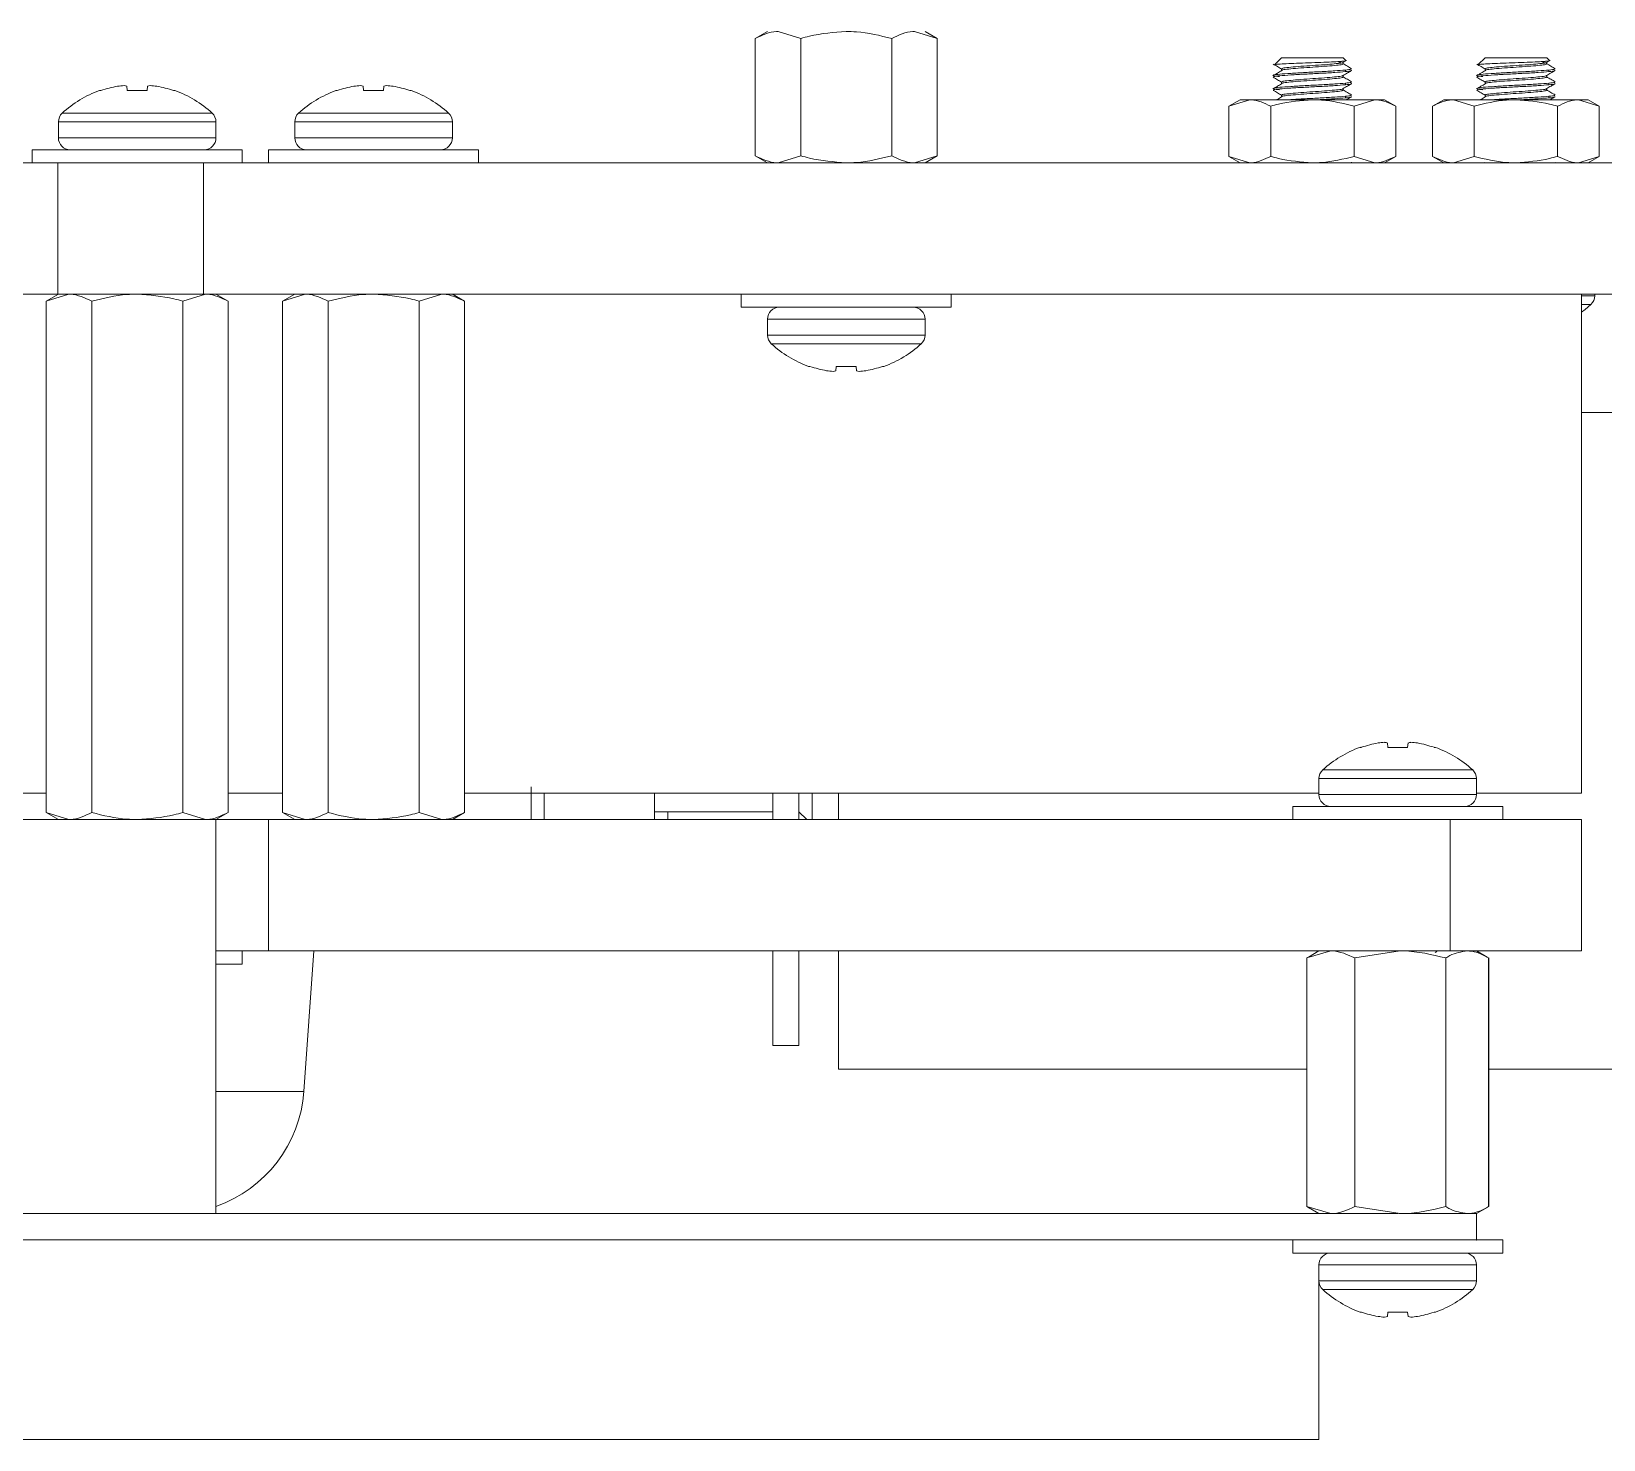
# Model space of a CAD drawing. Header units: inches. Extents: x -1846 to 3013, y 0 to 1997.
# Drawn here: x 2157.42 to 2187.35, y 313.38 to 340.18 of the extents above; entities that cross this region are included whole.
import ezdxf

# ---------------------------------------------------------------- set-up
doc = ezdxf.new("R2010")
doc.units = ezdxf.units.IN
doc.layers.get('0').update_dxf_attribs({"color": 2, "lineweight": 0})

msp = doc.modelspace()

# ---------------------------------------------------------------- linework, layer by layer
for p, q in [((2171.436, 340.179), (2171.204, 340.045)), ((2171.204, 340.045), (2171.204, 337.813)), ((2172.07, 340.045), (2171.637, 340.179)), ((2172.07, 340.045), (2172.07, 337.813)), ((2173.802, 340.045), (2173.802, 337.813)), ((2174.668, 340.045), (2174.235, 340.179)), ((2174.668, 340.045), (2174.436, 340.179)), ((2174.668, 340.045), (2174.668, 337.813)), ((2181.223, 339.679), (2181.094, 339.551)), ((2182.399, 339.679), (2181.223, 339.679)), ((2181.223, 339.468), (2181.223, 339.437)), ((2182.361, 339.61), (2182.303, 339.57)), ((2182.393, 339.587), (2182.463, 339.628)), ((2182.449, 339.629), (2182.399, 339.679)), ((2182.399, 339.562), (2182.399, 339.591)), ((2182.439, 339.414), (2182.439, 339.445)), ((2182.547, 339.43), (2182.561, 339.438)), ((2185.098, 339.679), (2184.969, 339.551)), ((2186.274, 339.679), (2185.098, 339.679)), ((2185.098, 339.468), (2185.098, 339.437)), ((2186.236, 339.61), (2186.178, 339.57)), ((2186.268, 339.587), (2186.338, 339.628)), ((2186.324, 339.629), (2186.274, 339.679)), ((2186.274, 339.562), (2186.274, 339.591)), ((2186.314, 339.414), (2186.314, 339.445)), ((2186.422, 339.43), (2186.436, 339.438)), ((2159.24, 339.137), (2159.247, 339.054)), ((2159.625, 339.054), (2159.632, 339.137)), ((2163.74, 339.137), (2163.747, 339.054)), ((2164.125, 339.054), (2164.132, 339.137)), ((2181.076, 339.345), (2181.065, 339.339)), ((2181.223, 339.218), (2181.223, 339.187)), ((2182.399, 339.312), (2182.399, 339.343)), ((2182.439, 339.164), (2182.439, 339.195)), ((2182.547, 339.18), (2182.561, 339.188)), ((2184.951, 339.345), (2184.94, 339.339)), ((2185.098, 339.218), (2185.098, 339.187)), ((2186.274, 339.312), (2186.274, 339.343)), ((2186.314, 339.164), (2186.314, 339.195)), ((2186.422, 339.18), (2186.436, 339.188)), ((2158.719, 339.054), (2158.745, 339.054)), ((2159.247, 339.054), (2159.625, 339.054)), ((2160.127, 339.054), (2160.152, 339.054)), ((2163.219, 339.054), (2163.245, 339.054)), ((2163.747, 339.054), (2164.125, 339.054)), ((2164.627, 339.054), (2164.652, 339.054)), ((2180.436, 338.879), (2180.223, 338.757)), ((2180.223, 338.757), (2180.62, 338.879)), ((2180.436, 338.879), (2180.62, 338.879)), ((2180.62, 338.879), (2181.811, 338.879)), ((2181.076, 339.095), (2181.065, 339.089)), ((2181.223, 338.968), (2181.223, 338.937)), ((2181.811, 338.879), (2183.002, 338.879)), ((2182.399, 339.062), (2182.399, 339.093)), ((2182.439, 338.914), (2182.439, 338.945)), ((2182.547, 338.93), (2182.561, 338.938)), ((2182.605, 338.757), (2183.002, 338.879)), ((2183.002, 338.879), (2183.186, 338.879)), ((2183.399, 338.757), (2183.186, 338.879)), ((2184.311, 338.879), (2184.098, 338.757)), ((2184.311, 338.879), (2184.495, 338.879)), ((2184.892, 338.757), (2184.495, 338.879)), ((2185.686, 338.879), (2184.495, 338.879)), ((2184.951, 339.095), (2184.94, 339.089)), ((2185.098, 338.968), (2185.098, 338.937)), ((2185.686, 338.879), (2186.877, 338.879)), ((2186.274, 339.062), (2186.274, 339.093)), ((2186.314, 338.914), (2186.314, 338.945)), ((2186.422, 338.93), (2186.436, 338.938)), ((2187.274, 338.757), (2186.877, 338.879)), ((2186.877, 338.879), (2187.061, 338.879)), ((2187.274, 338.757), (2187.061, 338.879)), ((2158.009, 338.625), (2160.863, 338.625)), ((2162.509, 338.625), (2165.363, 338.625)), ((2180.223, 338.757), (2180.223, 337.802)), ((2181.017, 338.757), (2181.017, 337.802)), ((2182.605, 338.757), (2182.605, 337.802)), ((2183.399, 338.757), (2183.399, 337.802)), ((2184.098, 337.802), (2184.098, 338.757)), ((2184.892, 337.802), (2184.892, 338.757)), ((2186.48, 337.802), (2186.48, 338.757)), ((2187.274, 337.802), (2187.274, 338.757)), ((2157.936, 338.459), (2157.936, 338.154)), ((2157.936, 338.459), (2160.936, 338.459)), ((2160.936, 338.154), (2160.936, 338.459)), ((2162.436, 338.459), (2162.436, 338.154)), ((2162.436, 338.459), (2165.436, 338.459)), ((2165.436, 338.154), (2165.436, 338.459)), ((2157.936, 338.154), (2160.936, 338.154)), ((2162.436, 338.154), (2165.436, 338.154)), ((2150.95, 337.679), (2157.922, 337.679)), ((2157.436, 337.929), (2157.436, 337.679)), ((2157.436, 337.929), (2161.436, 337.929)), ((2157.922, 335.179), (2157.922, 337.679)), ((2157.922, 337.679), (2160.696, 337.679)), ((2160.696, 337.679), (2160.696, 335.179)), ((2160.696, 337.679), (2194.709, 337.679)), ((2161.436, 337.679), (2161.436, 337.929)), ((2161.936, 337.929), (2161.936, 337.679)), ((2161.936, 337.929), (2165.936, 337.929)), ((2165.936, 337.679), (2165.936, 337.929)), ((2171.204, 337.813), (2171.436, 337.679)), ((2172.07, 337.813), (2171.637, 337.679)), ((2174.668, 337.813), (2174.235, 337.679)), ((2174.436, 337.679), (2174.668, 337.813)), ((2180.223, 337.802), (2180.436, 337.679)), ((2180.223, 337.802), (2180.62, 337.679)), ((2182.551, 337.682), (2182.56, 337.687)), ((2182.605, 337.802), (2183.002, 337.679)), ((2183.186, 337.679), (2183.399, 337.802)), ((2184.098, 337.802), (2184.311, 337.679)), ((2184.892, 337.802), (2184.495, 337.679)), ((2185.101, 337.683), (2185.095, 337.679)), ((2186.422, 337.68), (2186.436, 337.688)), ((2187.274, 337.802), (2186.877, 337.679)), ((2187.061, 337.679), (2187.274, 337.802)), ((2150.95, 335.179), (2157.922, 335.179)), ((2157.936, 335.179), (2157.704, 335.045)), ((2157.704, 335.045), (2158.137, 335.179)), ((2157.704, 325.313), (2157.704, 335.045)), ((2160.696, 335.179), (2157.922, 335.179)), ((2158.57, 325.313), (2158.57, 335.045)), ((2160.302, 335.045), (2160.735, 335.179)), ((2160.302, 325.313), (2160.302, 335.045)), ((2160.696, 335.179), (2194.709, 335.179)), ((2161.168, 335.045), (2160.936, 335.179)), ((2161.168, 325.313), (2161.168, 335.045)), ((2162.436, 335.179), (2162.204, 335.045)), ((2162.204, 335.045), (2162.637, 335.179)), ((2162.204, 325.313), (2162.204, 335.045)), ((2163.07, 325.313), (2163.07, 335.045)), ((2164.802, 335.045), (2165.235, 335.179)), ((2164.802, 325.313), (2164.802, 335.045)), ((2165.668, 335.045), (2165.436, 335.179)), ((2165.668, 325.313), (2165.668, 335.045)), ((2170.936, 335.179), (2170.936, 334.929)), ((2174.936, 334.929), (2174.936, 335.179)), ((2186.936, 335.179), (2186.936, 325.679)), ((2187.186, 335.15), (2186.936, 335.15)), ((2187.113, 334.984), (2186.936, 334.984)), ((2187.186, 335.15), (2187.186, 335.179)), ((2174.936, 334.929), (2170.936, 334.929)), ((2171.436, 334.704), (2171.436, 334.4)), ((2174.436, 334.704), (2171.436, 334.704)), ((2174.436, 334.4), (2174.436, 334.704)), ((2174.436, 334.4), (2171.436, 334.4)), ((2174.363, 334.234), (2171.509, 334.234)), ((2172.245, 333.805), (2172.219, 333.805)), ((2172.747, 333.805), (2172.74, 333.722)), ((2173.125, 333.805), (2172.747, 333.805)), ((2173.132, 333.722), (2173.125, 333.805)), ((2173.652, 333.805), (2173.627, 333.805)), ((2187.936, 332.929), (2186.936, 332.929)), ((2183.24, 326.637), (2183.247, 326.554)), ((2183.625, 326.554), (2183.632, 326.637)), ((2182.719, 326.554), (2182.745, 326.554)), ((2183.247, 326.554), (2183.625, 326.554)), ((2184.127, 326.554), (2184.152, 326.554)), ((2182.009, 326.125), (2184.863, 326.125)), ((2151.168, 325.679), (2157.704, 325.679)), ((2161.168, 325.679), (2162.204, 325.679)), ((2165.668, 325.679), (2181.936, 325.679)), ((2166.936, 325.679), (2166.936, 325.802)), ((2166.936, 325.679), (2166.997, 325.679)), ((2166.936, 325.179), (2166.936, 325.679)), ((2167.186, 325.179), (2167.186, 325.679)), ((2169.286, 325.179), (2169.286, 325.679)), ((2171.536, 325.179), (2171.536, 325.679)), ((2172.036, 325.179), (2172.036, 325.679)), ((2172.286, 325.679), (2172.286, 325.179)), ((2172.786, 325.679), (2172.786, 325.179)), ((2181.936, 325.959), (2181.936, 325.654)), ((2181.936, 325.959), (2184.936, 325.959)), ((2184.936, 325.654), (2184.936, 325.959)), ((2184.936, 325.679), (2186.936, 325.679)), ((2181.436, 325.429), (2181.436, 325.179)), ((2181.436, 325.429), (2185.436, 325.429)), ((2181.936, 325.654), (2184.936, 325.654)), ((2185.436, 325.179), (2185.436, 325.429)), ((2147.936, 325.179), (2160.936, 325.179)), ((2157.704, 325.313), (2157.936, 325.179)), ((2157.704, 325.313), (2158.137, 325.179)), ((2160.302, 325.313), (2160.735, 325.179)), ((2160.936, 325.179), (2161.168, 325.313)), ((2161.936, 325.179), (2160.936, 325.179)), ((2160.936, 325.179), (2160.936, 317.679)), ((2161.936, 322.679), (2161.936, 325.179)), ((2161.936, 325.179), (2184.436, 325.179)), ((2162.204, 325.313), (2162.436, 325.179)), ((2162.204, 325.313), (2162.637, 325.179)), ((2164.802, 325.313), (2165.235, 325.179)), ((2165.436, 325.179), (2165.668, 325.313)), ((2169.286, 325.329), (2171.536, 325.329)), ((2169.536, 325.179), (2169.536, 325.329)), ((2172.036, 325.329), (2172.186, 325.179)), ((2184.436, 322.679), (2184.436, 325.179)), ((2184.436, 325.179), (2186.936, 325.179)), ((2186.936, 325.179), (2186.936, 322.679)), ((2161.936, 322.679), (2160.936, 322.679)), ((2161.436, 322.429), (2161.436, 322.679)), ((2161.936, 322.679), (2184.436, 322.679)), ((2162.609, 320.005), (2162.796, 322.679)), ((2171.536, 320.879), (2171.536, 322.679)), ((2172.036, 320.879), (2172.036, 322.679)), ((2172.786, 322.679), (2172.786, 320.429)), ((2181.705, 322.545), (2182.162, 322.679)), ((2181.936, 322.679), (2181.735, 322.563)), ((2182.619, 322.545), (2183.485, 322.679)), ((2186.936, 322.679), (2184.436, 322.679)), ((2185.137, 322.563), (2184.936, 322.679)), ((2161.436, 322.429), (2160.936, 322.429)), ((2181.704, 317.813), (2181.704, 322.545)), ((2181.744, 322.568), (2181.705, 322.545)), ((2181.705, 317.813), (2181.705, 322.545)), ((2182.619, 317.813), (2182.619, 322.545)), ((2184.149, 322.651), (2184.182, 322.671)), ((2184.35, 317.813), (2184.35, 322.545)), ((2185.167, 317.813), (2185.167, 322.545)), ((2185.168, 317.813), (2185.168, 322.545)), ((2171.536, 320.879), (2172.036, 320.879)), ((2172.786, 320.429), (2181.704, 320.429)), ((2185.168, 320.429), (2187.936, 320.429)), ((2160.936, 320.005), (2162.609, 320.005)), ((2123.936, 317.679), (2183.436, 317.679)), ((2181.705, 317.813), (2182.162, 317.679)), ((2181.744, 317.791), (2181.705, 317.813)), ((2181.735, 317.795), (2181.936, 317.679)), ((2182.619, 317.813), (2183.485, 317.679)), ((2183.46, 317.679), (2184.936, 317.679)), ((2184.027, 317.679), (2184.021, 317.683)), ((2184.936, 317.679), (2185.137, 317.795)), ((2184.936, 317.679), (2184.936, 317.179)), ((2184.936, 317.179), (2184.936, 317.302)), ((2126.759, 317.179), (2182.113, 317.179)), ((2181.436, 317.179), (2181.436, 316.929)), ((2184.759, 317.179), (2182.113, 317.179)), ((2184.759, 317.179), (2184.936, 317.179)), ((2184.936, 317.179), (2184.874, 317.179)), ((2185.11, 317.179), (2184.936, 317.179)), ((2185.436, 317.179), (2185.11, 317.179)), ((2185.436, 316.929), (2185.436, 317.179)), ((2185.11, 316.929), (2181.436, 316.929)), ((2181.936, 316.704), (2181.936, 316.4)), ((2184.936, 316.704), (2181.936, 316.704)), ((2184.936, 316.4), (2184.936, 316.704)), ((2185.436, 316.929), (2185.11, 316.929)), ((2181.936, 313.379), (2181.936, 316.4)), ((2184.936, 316.4), (2181.936, 316.4)), ((2184.863, 316.234), (2182.009, 316.234)), ((2182.745, 315.805), (2182.719, 315.805)), ((2183.247, 315.805), (2183.24, 315.722)), ((2183.625, 315.805), (2183.247, 315.805)), ((2183.632, 315.722), (2183.625, 315.805)), ((2184.152, 315.805), (2184.127, 315.805)), ((2181.936, 313.379), (2126.936, 313.379))]:
    msp.add_line(p, q)
at = {"flags": 128}
msp.add_lwpolyline([(2186.936, 334.839), (2187.002, 334.889), (2187.113, 334.984)], dxfattribs=at)
for centre, radius, start, end in [((2159.436, 337.051), 2.119, 100.1662, 109.027), ((2159.31, 337.363), 1.791, 93.964, 97.9842), ((2159.128, 338.799), 0.355, 71.7311, 80.5485), ((2159.743, 338.799), 0.355, 99.4515, 108.2689), ((2159.561, 337.363), 1.791, 82.0158, 86.036), ((2159.436, 337.051), 2.119, 70.973, 79.8338), ((2163.936, 337.051), 2.119, 100.1662, 109.027), ((2163.81, 337.363), 1.791, 93.964, 97.9842), ((2163.628, 338.799), 0.355, 71.7311, 80.5485), ((2164.243, 338.799), 0.355, 99.4515, 108.2689), ((2164.061, 337.363), 1.791, 82.0158, 86.036), ((2163.936, 337.051), 2.119, 70.973, 79.8338), ((2159.436, 337.067), 2.113, 109.825, 132.4927), ((2159.436, 337.067), 2.113, 47.5073, 70.175), ((2163.936, 337.067), 2.112, 109.825, 132.4927), ((2163.936, 337.067), 2.113, 47.5073, 70.175), ((2158.161, 338.459), 0.225, 132.4927, 180), ((2160.711, 338.459), 0.225, 0, 47.5073), ((2162.661, 338.459), 0.225, 132.4927, 180), ((2165.211, 338.459), 0.225, 0, 47.5073), ((2158.161, 338.154), 0.225, 180, 270), ((2160.711, 338.154), 0.225, 270, 0), ((2162.661, 338.154), 0.225, 180, 270), ((2165.211, 338.154), 0.225, 270, 0), ((2186.961, 335.15), 0.225, 312.4927, 0), ((2171.661, 334.704), 0.225, 90, 180), ((2174.211, 334.704), 0.225, 0, 90), ((2171.661, 334.4), 0.225, 180, 227.5073), ((2174.211, 334.4), 0.225, 312.4927, 0), ((2172.936, 335.792), 2.112, 227.5073, 250.175), ((2172.936, 335.792), 2.113, 289.825, 312.4927), ((2172.936, 335.808), 2.119, 250.973, 259.8338), ((2172.936, 335.808), 2.119, 280.1662, 289.027), ((2172.81, 335.496), 1.791, 262.0158, 266.036), ((2172.628, 334.059), 0.355, 279.4515, 288.2689), ((2173.243, 334.059), 0.355, 251.7311, 260.5485), ((2173.061, 335.496), 1.791, 273.964, 277.9842), ((2183.436, 324.551), 2.119, 100.1662, 109.027), ((2183.31, 324.863), 1.791, 93.964, 97.9842), ((2183.128, 326.299), 0.355, 71.7311, 80.5485), ((2183.743, 326.299), 0.355, 99.4515, 108.2689), ((2183.561, 324.863), 1.791, 82.0158, 86.036), ((2183.436, 324.551), 2.119, 70.973, 79.8338), ((2183.436, 324.567), 2.113, 109.825, 132.4927), ((2183.436, 324.567), 2.112, 47.5073, 70.175), ((2182.161, 325.959), 0.225, 132.4927, 180), ((2184.711, 325.959), 0.225, 0, 47.5073), ((2182.161, 325.654), 0.225, 180, 270), ((2184.711, 325.654), 0.225, 270, 0), ((2160.115, 320.179), 2.5, 289.1662, 356), ((2182.161, 316.704), 0.225, 90, 180), ((2184.711, 316.704), 0.225, 0, 90), ((2182.161, 316.4), 0.225, 180, 227.5073), ((2184.711, 316.4), 0.225, 312.4927, 0), ((2183.436, 317.792), 2.112, 227.5073, 250.175), ((2183.436, 317.792), 2.113, 289.825, 312.4927), ((2183.436, 317.808), 2.119, 250.973, 259.8338), ((2183.436, 317.808), 2.119, 280.1662, 289.027), ((2183.31, 317.496), 1.791, 262.0158, 266.036), ((2183.128, 316.059), 0.355, 279.4515, 288.2689), ((2183.743, 316.059), 0.355, 251.7311, 260.5485), ((2183.561, 317.496), 1.791, 273.964, 277.9842)]:
    msp.add_arc(centre, radius, start, end)
for points, knots in [([(2171.637, 340.179), (2171.627, 340.179), (2171.48, 340.177), (2171.337, 340.109), (2171.204, 340.045)], [0, 0, 0, 0, 0.07016, 1, 1, 1, 1]), ([(2172.936, 340.179), (2172.7, 340.162), (2172.407, 340.14), (2172.125, 340.061), (2172.07, 340.045)], [0, 0, 0, 0, 0.804908, 1, 1, 1, 1]), ([(2173.802, 340.045), (2173.579, 340.101), (2173.293, 340.172), (2173, 340.178), (2172.936, 340.179)], [0, 0, 0, 0, 0.780622, 1, 1, 1, 1]), ([(2174.235, 340.179), (2174.225, 340.179), (2174.078, 340.177), (2173.935, 340.109), (2173.802, 340.045)], [0, 0, 0, 0, 0.07016, 1, 1, 1, 1]), ([(2182.439, 339.445), (2182.376, 339.44), (2182.249, 339.43), (2181.968, 339.413), (2181.669, 339.399), (2181.39, 339.382), (2181.175, 339.366), (2181.059, 339.352), (2181.05, 339.335), (2181.139, 339.325), (2181.183, 339.32)], [0, 0, 0, 0, 0.124092, 0.251443, 0.373754, 0.5, 0.626246, 0.748557, 0.875908, 1, 1, 1, 1]), ([(2181.065, 339.558), (2181.092, 339.542), (2181.145, 339.511), (2181.198, 339.48), (2181.223, 339.466)], [0, 0, 0, 0, 0.514957, 1, 1, 1, 1]), ([(2181.1, 339.545), (2181.1, 339.547), (2181.1, 339.552), (2181.188, 339.558), (2181.349, 339.567), (2181.562, 339.576), (2181.797, 339.584), (2182.028, 339.593), (2182.229, 339.602), (2182.317, 339.607), (2182.361, 339.61)], [0, 0, 0, 0, 0.074664, 0.212696, 0.350022, 0.483013, 0.616006, 0.748639, 0.876595, 1, 1, 1, 1]), ([(2182.386, 339.566), (2182.391, 339.562), (2182.402, 339.553), (2182.314, 339.539), (2182.151, 339.524), (2181.935, 339.507), (2181.7, 339.493), (2181.481, 339.476), (2181.315, 339.46), (2181.222, 339.447), (2181.23, 339.437), (2181.233, 339.432)], [0, 0, 0, 0, 0.087721, 0.203953, 0.320185, 0.439481, 0.55404, 0.672297, 0.790555, 0.905113, 1, 1, 1, 1]), ([(2182.303, 339.57), (2182.254, 339.565), (2182.154, 339.555), (2181.934, 339.538), (2181.7, 339.524), (2181.48, 339.507), (2181.316, 339.491), (2181.227, 339.479), (2181.233, 339.471), (2181.235, 339.468)], [0, 0, 0, 0, 0.1521032, 0.3082165, 0.4581302, 0.6128838, 0.7676374, 0.917551, 1, 1, 1, 1]), ([(2182.303, 339.57), (2182.344, 339.575), (2182.391, 339.581), (2182.388, 339.587), (2182.388, 339.587)], [0, 0, 0, 0, 0.886251, 1, 1, 1, 1]), ([(2182.448, 339.621), (2182.448, 339.621), (2182.453, 339.618), (2182.413, 339.614), (2182.369, 339.611), (2182.361, 339.61)], [0, 0, 0, 0, 0.080476, 0.820611, 1, 1, 1, 1]), ([(2182.558, 339.472), (2182.531, 339.487), (2182.477, 339.519), (2182.422, 339.55), (2182.395, 339.566)], [0, 0, 0, 0, 0.5001829, 1, 1, 1, 1]), ([(2182.545, 339.472), (2182.551, 339.468), (2182.566, 339.459), (2182.486, 339.45), (2182.439, 339.445)], [0, 0, 0, 0, 0.413186, 1, 1, 1, 1]), ([(2182.546, 339.438), (2182.55, 339.435), (2182.562, 339.426), (2182.487, 339.419), (2182.439, 339.414)], [0, 0, 0, 0, 0.355149, 1, 1, 1, 1]), ([(2186.314, 339.445), (2186.251, 339.44), (2186.124, 339.43), (2185.843, 339.413), (2185.544, 339.399), (2185.265, 339.382), (2185.05, 339.366), (2184.934, 339.352), (2184.925, 339.335), (2185.014, 339.325), (2185.058, 339.32)], [0, 0, 0, 0, 0.124092, 0.251443, 0.373754, 0.5, 0.626246, 0.748557, 0.875908, 1, 1, 1, 1]), ([(2184.94, 339.558), (2184.967, 339.542), (2185.02, 339.511), (2185.073, 339.48), (2185.098, 339.466)], [0, 0, 0, 0, 0.514957, 1, 1, 1, 1]), ([(2184.975, 339.545), (2184.975, 339.547), (2184.975, 339.552), (2185.063, 339.558), (2185.224, 339.567), (2185.437, 339.576), (2185.672, 339.584), (2185.903, 339.593), (2186.104, 339.602), (2186.192, 339.607), (2186.236, 339.61)], [0, 0, 0, 0, 0.074664, 0.212696, 0.350022, 0.483013, 0.616006, 0.748639, 0.876595, 1, 1, 1, 1]), ([(2186.261, 339.566), (2186.266, 339.562), (2186.277, 339.553), (2186.189, 339.539), (2186.026, 339.524), (2185.81, 339.507), (2185.575, 339.493), (2185.356, 339.476), (2185.19, 339.46), (2185.097, 339.447), (2185.105, 339.437), (2185.108, 339.432)], [0, 0, 0, 0, 0.087721, 0.203953, 0.320185, 0.439481, 0.55404, 0.672297, 0.790555, 0.905113, 1, 1, 1, 1]), ([(2186.178, 339.57), (2186.129, 339.565), (2186.029, 339.555), (2185.809, 339.538), (2185.575, 339.524), (2185.355, 339.507), (2185.191, 339.491), (2185.102, 339.479), (2185.108, 339.471), (2185.11, 339.468)], [0, 0, 0, 0, 0.1521032, 0.3082165, 0.4581302, 0.6128838, 0.7676374, 0.917551, 1, 1, 1, 1]), ([(2186.178, 339.57), (2186.219, 339.575), (2186.266, 339.581), (2186.263, 339.587), (2186.263, 339.587)], [0, 0, 0, 0, 0.886251, 1, 1, 1, 1]), ([(2186.323, 339.621), (2186.323, 339.621), (2186.328, 339.618), (2186.288, 339.614), (2186.244, 339.611), (2186.236, 339.61)], [0, 0, 0, 0, 0.080476, 0.820611, 1, 1, 1, 1]), ([(2186.433, 339.472), (2186.406, 339.487), (2186.352, 339.519), (2186.297, 339.55), (2186.27, 339.566)], [0, 0, 0, 0, 0.5001829, 1, 1, 1, 1]), ([(2186.42, 339.472), (2186.426, 339.468), (2186.441, 339.459), (2186.361, 339.45), (2186.314, 339.445)], [0, 0, 0, 0, 0.413186, 1, 1, 1, 1]), ([(2186.421, 339.438), (2186.425, 339.435), (2186.437, 339.426), (2186.362, 339.419), (2186.314, 339.414)], [0, 0, 0, 0, 0.355149, 1, 1, 1, 1]), ([(2182.439, 339.195), (2182.376, 339.19), (2182.249, 339.18), (2181.968, 339.163), (2181.669, 339.149), (2181.39, 339.132), (2181.175, 339.116), (2181.059, 339.102), (2181.05, 339.085), (2181.139, 339.075), (2181.183, 339.07)], [0, 0, 0, 0, 0.124092, 0.251443, 0.373754, 0.5, 0.626246, 0.748557, 0.875908, 1, 1, 1, 1]), ([(2182.439, 339.414), (2182.376, 339.409), (2182.249, 339.399), (2181.968, 339.382), (2181.669, 339.368), (2181.389, 339.351), (2181.178, 339.335), (2181.059, 339.322), (2181.07, 339.312), (2181.075, 339.307)], [0, 0, 0, 0, 0.146168, 0.296176, 0.440247, 0.588953, 0.737659, 0.88173, 1, 1, 1, 1]), ([(2181.065, 339.308), (2181.092, 339.292), (2181.145, 339.261), (2181.198, 339.23), (2181.223, 339.216)], [0, 0, 0, 0, 0.514957, 1, 1, 1, 1]), ([(2182.439, 339.164), (2182.376, 339.159), (2182.249, 339.149), (2181.968, 339.132), (2181.669, 339.118), (2181.389, 339.101), (2181.178, 339.085), (2181.059, 339.072), (2181.07, 339.062), (2181.075, 339.057)], [0, 0, 0, 0, 0.146168, 0.296176, 0.440247, 0.588953, 0.737659, 0.88173, 1, 1, 1, 1]), ([(2181.226, 339.433), (2181.199, 339.417), (2181.154, 339.391), (2181.109, 339.364), (2181.091, 339.353)], [0, 0, 0, 0, 0.593966, 1, 1, 1, 1]), ([(2181.226, 339.183), (2181.199, 339.167), (2181.154, 339.141), (2181.109, 339.114), (2181.091, 339.103)], [0, 0, 0, 0, 0.593966, 1, 1, 1, 1]), ([(2182.386, 339.316), (2182.391, 339.312), (2182.402, 339.303), (2182.314, 339.289), (2182.151, 339.274), (2181.935, 339.257), (2181.7, 339.243), (2181.481, 339.226), (2181.315, 339.21), (2181.222, 339.197), (2181.23, 339.187), (2181.233, 339.182)], [0, 0, 0, 0, 0.087721, 0.203953, 0.320185, 0.439481, 0.55404, 0.672297, 0.790555, 0.905113, 1, 1, 1, 1]), ([(2182.387, 339.344), (2182.39, 339.341), (2182.398, 339.333), (2182.313, 339.32), (2182.152, 339.305), (2181.935, 339.288), (2181.7, 339.274), (2181.48, 339.257), (2181.316, 339.241), (2181.227, 339.229), (2181.233, 339.221), (2181.235, 339.218)], [0, 0, 0, 0, 0.065698, 0.189046, 0.312395, 0.438996, 0.560569, 0.686067, 0.811565, 0.933138, 1, 1, 1, 1]), ([(2182.558, 339.222), (2182.531, 339.237), (2182.477, 339.269), (2182.422, 339.3), (2182.395, 339.316)], [0, 0, 0, 0, 0.5001829, 1, 1, 1, 1]), ([(2182.398, 339.344), (2182.425, 339.359), (2182.474, 339.388), (2182.523, 339.416), (2182.544, 339.429)], [0, 0, 0, 0, 0.555499, 1, 1, 1, 1]), ([(2182.398, 339.094), (2182.425, 339.109), (2182.474, 339.138), (2182.523, 339.166), (2182.544, 339.179)], [0, 0, 0, 0, 0.555499, 1, 1, 1, 1]), ([(2182.545, 339.222), (2182.551, 339.218), (2182.566, 339.209), (2182.486, 339.2), (2182.439, 339.195)], [0, 0, 0, 0, 0.413186, 1, 1, 1, 1]), ([(2182.546, 339.188), (2182.55, 339.185), (2182.562, 339.176), (2182.487, 339.169), (2182.439, 339.164)], [0, 0, 0, 0, 0.355149, 1, 1, 1, 1]), ([(2186.314, 339.195), (2186.251, 339.19), (2186.124, 339.18), (2185.843, 339.163), (2185.544, 339.149), (2185.265, 339.132), (2185.05, 339.116), (2184.934, 339.102), (2184.925, 339.085), (2185.014, 339.075), (2185.058, 339.07)], [0, 0, 0, 0, 0.124092, 0.251443, 0.373754, 0.5, 0.626246, 0.748557, 0.875908, 1, 1, 1, 1]), ([(2186.314, 339.414), (2186.251, 339.409), (2186.124, 339.399), (2185.843, 339.382), (2185.544, 339.368), (2185.264, 339.351), (2185.053, 339.335), (2184.934, 339.322), (2184.945, 339.312), (2184.95, 339.307)], [0, 0, 0, 0, 0.146168, 0.296176, 0.440247, 0.588953, 0.737659, 0.88173, 1, 1, 1, 1]), ([(2184.94, 339.308), (2184.967, 339.292), (2185.02, 339.261), (2185.073, 339.23), (2185.098, 339.216)], [0, 0, 0, 0, 0.514957, 1, 1, 1, 1]), ([(2186.314, 339.164), (2186.251, 339.159), (2186.124, 339.149), (2185.843, 339.132), (2185.544, 339.118), (2185.264, 339.101), (2185.053, 339.085), (2184.934, 339.072), (2184.945, 339.062), (2184.95, 339.057)], [0, 0, 0, 0, 0.146168, 0.296176, 0.440247, 0.588953, 0.737659, 0.88173, 1, 1, 1, 1]), ([(2185.101, 339.433), (2185.074, 339.417), (2185.029, 339.391), (2184.984, 339.364), (2184.966, 339.353)], [0, 0, 0, 0, 0.593966, 1, 1, 1, 1]), ([(2185.101, 339.183), (2185.074, 339.167), (2185.029, 339.141), (2184.984, 339.114), (2184.966, 339.103)], [0, 0, 0, 0, 0.593966, 1, 1, 1, 1]), ([(2186.261, 339.316), (2186.266, 339.312), (2186.277, 339.303), (2186.189, 339.289), (2186.026, 339.274), (2185.81, 339.257), (2185.575, 339.243), (2185.356, 339.226), (2185.19, 339.21), (2185.097, 339.197), (2185.105, 339.187), (2185.108, 339.182)], [0, 0, 0, 0, 0.087721, 0.203953, 0.320185, 0.439481, 0.55404, 0.672297, 0.790555, 0.905113, 1, 1, 1, 1]), ([(2186.262, 339.344), (2186.265, 339.341), (2186.273, 339.333), (2186.188, 339.32), (2186.027, 339.305), (2185.81, 339.288), (2185.575, 339.274), (2185.355, 339.257), (2185.191, 339.241), (2185.102, 339.229), (2185.108, 339.221), (2185.11, 339.218)], [0, 0, 0, 0, 0.065698, 0.189046, 0.312395, 0.438996, 0.560569, 0.686067, 0.811565, 0.933138, 1, 1, 1, 1]), ([(2186.433, 339.222), (2186.406, 339.237), (2186.352, 339.269), (2186.297, 339.3), (2186.27, 339.316)], [0, 0, 0, 0, 0.5001829, 1, 1, 1, 1]), ([(2186.273, 339.344), (2186.3, 339.359), (2186.349, 339.388), (2186.398, 339.416), (2186.419, 339.429)], [0, 0, 0, 0, 0.555499, 1, 1, 1, 1]), ([(2186.273, 339.094), (2186.3, 339.109), (2186.349, 339.138), (2186.398, 339.166), (2186.419, 339.179)], [0, 0, 0, 0, 0.555499, 1, 1, 1, 1]), ([(2186.42, 339.222), (2186.426, 339.218), (2186.441, 339.209), (2186.361, 339.2), (2186.314, 339.195)], [0, 0, 0, 0, 0.413186, 1, 1, 1, 1]), ([(2186.421, 339.188), (2186.425, 339.185), (2186.437, 339.176), (2186.362, 339.169), (2186.314, 339.164)], [0, 0, 0, 0, 0.355149, 1, 1, 1, 1]), ([(2180.62, 338.879), (2180.63, 338.879), (2180.764, 338.877), (2180.895, 338.815), (2181.017, 338.757)], [0, 0, 0, 0, 0.07015, 1, 1, 1, 1]), ([(2181.017, 338.757), (2181.067, 338.771), (2181.326, 338.843), (2181.595, 338.863), (2181.811, 338.879)], [0, 0, 0, 0, 0.194876, 1, 1, 1, 1]), ([(2181.065, 339.058), (2181.092, 339.042), (2181.145, 339.011), (2181.198, 338.98), (2181.223, 338.966)], [0, 0, 0, 0, 0.514957, 1, 1, 1, 1]), ([(2181.226, 338.933), (2181.199, 338.917), (2181.169, 338.899), (2181.138, 338.881), (2181.135, 338.879)], [0, 0, 0, 0, 0.881527, 1, 1, 1, 1]), ([(2182.386, 339.066), (2182.391, 339.062), (2182.402, 339.053), (2182.314, 339.039), (2182.151, 339.024), (2181.935, 339.007), (2181.7, 338.993), (2181.481, 338.976), (2181.315, 338.96), (2181.222, 338.947), (2181.23, 338.937), (2181.233, 338.932)], [0, 0, 0, 0, 0.087721, 0.203953, 0.320185, 0.439481, 0.55404, 0.672297, 0.790555, 0.905113, 1, 1, 1, 1]), ([(2182.387, 339.094), (2182.39, 339.091), (2182.398, 339.083), (2182.313, 339.07), (2182.152, 339.055), (2181.935, 339.038), (2181.7, 339.024), (2181.48, 339.007), (2181.316, 338.991), (2181.227, 338.979), (2181.233, 338.971), (2181.235, 338.968)], [0, 0, 0, 0, 0.065698, 0.189046, 0.312395, 0.438996, 0.560569, 0.686067, 0.811565, 0.933138, 1, 1, 1, 1]), ([(2182.439, 338.945), (2182.376, 338.94), (2182.25, 338.93), (2181.967, 338.913), (2181.673, 338.899), (2181.455, 338.887), (2181.373, 338.88), (2181.36, 338.879)], [0, 0, 0, 0, 0.236586, 0.479386, 0.712579, 0.953272, 1, 1, 1, 1]), ([(2181.811, 338.879), (2181.87, 338.878), (2182.138, 338.873), (2182.4, 338.807), (2182.605, 338.757)], [0, 0, 0, 0, 0.2192088, 1, 1, 1, 1]), ([(2182.439, 338.914), (2182.376, 338.909), (2182.249, 338.899), (2182.044, 338.886), (2181.928, 338.88), (2181.911, 338.879)], [0, 0, 0, 0, 0.454543, 0.921026, 1, 1, 1, 1]), ([(2182.558, 338.972), (2182.531, 338.987), (2182.477, 339.019), (2182.422, 339.05), (2182.395, 339.066)], [0, 0, 0, 0, 0.5001829, 1, 1, 1, 1]), ([(2182.545, 338.972), (2182.551, 338.968), (2182.566, 338.959), (2182.486, 338.95), (2182.439, 338.945)], [0, 0, 0, 0, 0.413186, 1, 1, 1, 1]), ([(2182.546, 338.938), (2182.55, 338.935), (2182.562, 338.926), (2182.487, 338.919), (2182.439, 338.914)], [0, 0, 0, 0, 0.355149, 1, 1, 1, 1]), ([(2182.46, 338.879), (2182.466, 338.883), (2182.495, 338.9), (2182.523, 338.916), (2182.544, 338.929)], [0, 0, 0, 0, 0.233741, 1, 1, 1, 1]), ([(2183.002, 338.879), (2183.011, 338.879), (2183.145, 338.877), (2183.276, 338.815), (2183.399, 338.757)], [0, 0, 0, 0, 0.07015, 1, 1, 1, 1]), ([(2184.495, 338.879), (2184.486, 338.879), (2184.352, 338.877), (2184.22, 338.815), (2184.098, 338.757)], [0, 0, 0, 0, 0.07015, 1, 1, 1, 1]), ([(2185.686, 338.879), (2185.627, 338.878), (2185.358, 338.873), (2185.097, 338.807), (2184.892, 338.757)], [0, 0, 0, 0, 0.2192088, 1, 1, 1, 1]), ([(2184.94, 339.058), (2184.967, 339.042), (2185.02, 339.011), (2185.073, 338.98), (2185.098, 338.966)], [0, 0, 0, 0, 0.514957, 1, 1, 1, 1]), ([(2185.101, 338.933), (2185.074, 338.917), (2185.044, 338.899), (2185.013, 338.881), (2185.01, 338.879)], [0, 0, 0, 0, 0.881527, 1, 1, 1, 1]), ([(2186.261, 339.066), (2186.266, 339.062), (2186.277, 339.053), (2186.189, 339.039), (2186.026, 339.024), (2185.81, 339.007), (2185.575, 338.993), (2185.356, 338.976), (2185.19, 338.96), (2185.097, 338.947), (2185.105, 338.937), (2185.108, 338.932)], [0, 0, 0, 0, 0.087721, 0.203953, 0.320185, 0.439481, 0.55404, 0.672297, 0.790555, 0.905113, 1, 1, 1, 1]), ([(2186.262, 339.094), (2186.265, 339.091), (2186.273, 339.083), (2186.188, 339.07), (2186.027, 339.055), (2185.81, 339.038), (2185.575, 339.024), (2185.355, 339.007), (2185.191, 338.991), (2185.102, 338.979), (2185.108, 338.971), (2185.11, 338.968)], [0, 0, 0, 0, 0.0656977, 0.1890463, 0.312395, 0.4389957, 0.5605687, 0.6860667, 0.8115647, 0.9331377, 1, 1, 1, 1]), ([(2186.314, 338.945), (2186.251, 338.94), (2186.125, 338.93), (2185.842, 338.913), (2185.548, 338.899), (2185.33, 338.887), (2185.248, 338.88), (2185.235, 338.879)], [0, 0, 0, 0, 0.2365861, 0.4793863, 0.7125787, 0.9532721, 1, 1, 1, 1]), ([(2186.48, 338.757), (2186.429, 338.771), (2186.171, 338.843), (2185.902, 338.863), (2185.686, 338.879)], [0, 0, 0, 0, 0.194876, 1, 1, 1, 1]), ([(2186.314, 338.914), (2186.251, 338.909), (2186.124, 338.899), (2185.919, 338.886), (2185.803, 338.88), (2185.786, 338.879)], [0, 0, 0, 0, 0.454543, 0.921026, 1, 1, 1, 1]), ([(2186.433, 338.972), (2186.406, 338.987), (2186.352, 339.019), (2186.297, 339.05), (2186.27, 339.066)], [0, 0, 0, 0, 0.5001829, 1, 1, 1, 1]), ([(2186.42, 338.972), (2186.426, 338.968), (2186.441, 338.959), (2186.361, 338.95), (2186.314, 338.945)], [0, 0, 0, 0, 0.413186, 1, 1, 1, 1]), ([(2186.421, 338.938), (2186.425, 338.935), (2186.437, 338.926), (2186.362, 338.919), (2186.314, 338.914)], [0, 0, 0, 0, 0.3551491, 1, 1, 1, 1]), ([(2186.335, 338.879), (2186.341, 338.883), (2186.37, 338.9), (2186.398, 338.916), (2186.419, 338.929)], [0, 0, 0, 0, 0.233741, 1, 1, 1, 1]), ([(2186.877, 338.879), (2186.867, 338.879), (2186.733, 338.877), (2186.602, 338.815), (2186.48, 338.757)], [0, 0, 0, 0, 0.07015, 1, 1, 1, 1]), ([(2171.637, 337.679), (2171.627, 337.679), (2171.48, 337.681), (2171.337, 337.75), (2171.204, 337.813)], [0, 0, 0, 0, 0.07016, 1, 1, 1, 1]), ([(2172.936, 337.679), (2172.7, 337.697), (2172.407, 337.719), (2172.125, 337.798), (2172.07, 337.813)], [0, 0, 0, 0, 0.804908, 1, 1, 1, 1]), ([(2173.802, 337.813), (2173.579, 337.758), (2173.293, 337.687), (2173, 337.681), (2172.936, 337.679)], [0, 0, 0, 0, 0.780622, 1, 1, 1, 1]), ([(2174.235, 337.679), (2174.225, 337.679), (2174.078, 337.681), (2173.935, 337.75), (2173.802, 337.813)], [0, 0, 0, 0, 0.07016, 1, 1, 1, 1]), ([(2180.62, 337.679), (2180.63, 337.679), (2180.764, 337.681), (2180.895, 337.744), (2181.017, 337.802)], [0, 0, 0, 0, 0.07015, 1, 1, 1, 1]), ([(2181.017, 337.802), (2181.067, 337.788), (2181.326, 337.715), (2181.595, 337.695), (2181.811, 337.679)], [0, 0, 0, 0, 0.194876, 1, 1, 1, 1]), ([(2181.811, 337.679), (2181.87, 337.681), (2182.138, 337.686), (2182.4, 337.751), (2182.605, 337.802)], [0, 0, 0, 0, 0.2192088, 1, 1, 1, 1]), ([(2183.002, 337.679), (2183.011, 337.679), (2183.145, 337.681), (2183.276, 337.744), (2183.399, 337.802)], [0, 0, 0, 0, 0.07015, 1, 1, 1, 1]), ([(2184.495, 337.679), (2184.486, 337.679), (2184.352, 337.681), (2184.22, 337.744), (2184.098, 337.802)], [0, 0, 0, 0, 0.07015, 1, 1, 1, 1]), ([(2185.686, 337.679), (2185.627, 337.681), (2185.358, 337.686), (2185.097, 337.751), (2184.892, 337.802)], [0, 0, 0, 0, 0.2192088, 1, 1, 1, 1]), ([(2186.48, 337.802), (2186.429, 337.788), (2186.171, 337.715), (2185.902, 337.695), (2185.686, 337.679)], [0, 0, 0, 0, 0.194876, 1, 1, 1, 1]), ([(2186.877, 337.679), (2186.867, 337.679), (2186.733, 337.681), (2186.602, 337.744), (2186.48, 337.802)], [0, 0, 0, 0, 0.07015, 1, 1, 1, 1]), ([(2158.137, 335.179), (2158.147, 335.179), (2158.293, 335.177), (2158.437, 335.109), (2158.57, 335.045)], [0, 0, 0, 0, 0.07016, 1, 1, 1, 1]), ([(2158.57, 335.045), (2158.793, 335.101), (2159.079, 335.172), (2159.372, 335.178), (2159.436, 335.179)], [0, 0, 0, 0, 0.780622, 1, 1, 1, 1]), ([(2159.436, 335.179), (2159.672, 335.162), (2159.965, 335.14), (2160.247, 335.061), (2160.302, 335.045)], [0, 0, 0, 0, 0.8049075, 1, 1, 1, 1]), ([(2160.735, 335.179), (2160.745, 335.179), (2160.891, 335.177), (2161.035, 335.109), (2161.168, 335.045)], [0, 0, 0, 0, 0.0701596, 1, 1, 1, 1]), ([(2162.637, 335.179), (2162.647, 335.179), (2162.793, 335.177), (2162.937, 335.109), (2163.07, 335.045)], [0, 0, 0, 0, 0.07016, 1, 1, 1, 1]), ([(2163.07, 335.045), (2163.293, 335.101), (2163.579, 335.172), (2163.872, 335.178), (2163.936, 335.179)], [0, 0, 0, 0, 0.780622, 1, 1, 1, 1]), ([(2163.936, 335.179), (2164.172, 335.162), (2164.465, 335.14), (2164.747, 335.061), (2164.802, 335.045)], [0, 0, 0, 0, 0.8049075, 1, 1, 1, 1]), ([(2165.235, 335.179), (2165.245, 335.179), (2165.391, 335.177), (2165.535, 335.109), (2165.668, 335.045)], [0, 0, 0, 0, 0.0701596, 1, 1, 1, 1]), ([(2158.137, 325.179), (2158.147, 325.179), (2158.293, 325.181), (2158.437, 325.25), (2158.57, 325.313)], [0, 0, 0, 0, 0.07016, 1, 1, 1, 1]), ([(2158.57, 325.313), (2158.793, 325.258), (2159.079, 325.187), (2159.372, 325.181), (2159.436, 325.179)], [0, 0, 0, 0, 0.780622, 1, 1, 1, 1]), ([(2159.436, 325.179), (2159.672, 325.197), (2159.965, 325.219), (2160.247, 325.298), (2160.302, 325.313)], [0, 0, 0, 0, 0.8049075, 1, 1, 1, 1]), ([(2160.735, 325.179), (2160.745, 325.179), (2160.891, 325.181), (2161.035, 325.25), (2161.168, 325.313)], [0, 0, 0, 0, 0.07016, 1, 1, 1, 1]), ([(2162.637, 325.179), (2162.647, 325.179), (2162.793, 325.181), (2162.937, 325.25), (2163.07, 325.313)], [0, 0, 0, 0, 0.07016, 1, 1, 1, 1]), ([(2163.07, 325.313), (2163.293, 325.258), (2163.579, 325.187), (2163.872, 325.181), (2163.936, 325.179)], [0, 0, 0, 0, 0.780622, 1, 1, 1, 1]), ([(2163.936, 325.179), (2164.172, 325.197), (2164.465, 325.219), (2164.747, 325.298), (2164.802, 325.313)], [0, 0, 0, 0, 0.8049075, 1, 1, 1, 1]), ([(2165.235, 325.179), (2165.245, 325.179), (2165.391, 325.181), (2165.535, 325.25), (2165.668, 325.313)], [0, 0, 0, 0, 0.07016, 1, 1, 1, 1]), ([(2182.162, 322.679), (2182.173, 322.679), (2182.327, 322.677), (2182.479, 322.609), (2182.619, 322.545)], [0, 0, 0, 0, 0.07016, 1, 1, 1, 1]), ([(2183.485, 322.679), (2183.505, 322.679), (2183.798, 322.677), (2184.084, 322.609), (2184.35, 322.545)], [0, 0, 0, 0, 0.07016, 1, 1, 1, 1]), ([(2184.35, 322.545), (2184.376, 322.561), (2184.509, 322.64), (2184.648, 322.662), (2184.759, 322.679)], [0, 0, 0, 0, 0.195092, 1, 1, 1, 1]), ([(2184.759, 322.679), (2184.789, 322.678), (2184.927, 322.672), (2185.062, 322.601), (2185.167, 322.545)], [0, 0, 0, 0, 0.219378, 1, 1, 1, 1]), ([(2182.162, 317.679), (2182.173, 317.679), (2182.327, 317.681), (2182.479, 317.75), (2182.619, 317.813)], [0, 0, 0, 0, 0.07016, 1, 1, 1, 1]), ([(2183.485, 317.679), (2183.505, 317.679), (2183.798, 317.681), (2184.084, 317.75), (2184.35, 317.813)], [0, 0, 0, 0, 0.07016, 1, 1, 1, 1]), ([(2184.35, 317.813), (2184.376, 317.798), (2184.509, 317.719), (2184.648, 317.697), (2184.759, 317.679)], [0, 0, 0, 0, 0.195092, 1, 1, 1, 1]), ([(2184.759, 317.679), (2184.789, 317.681), (2184.927, 317.687), (2185.062, 317.758), (2185.167, 317.813)], [0, 0, 0, 0, 0.219378, 1, 1, 1, 1])]:
    msp.add_open_spline(points, degree=3, knots=knots)
for p in [(2166.936, 325.679), (2184.936, 317.179)]:
    msp.add_point(p)

doc.saveas('drawing.dxf')
